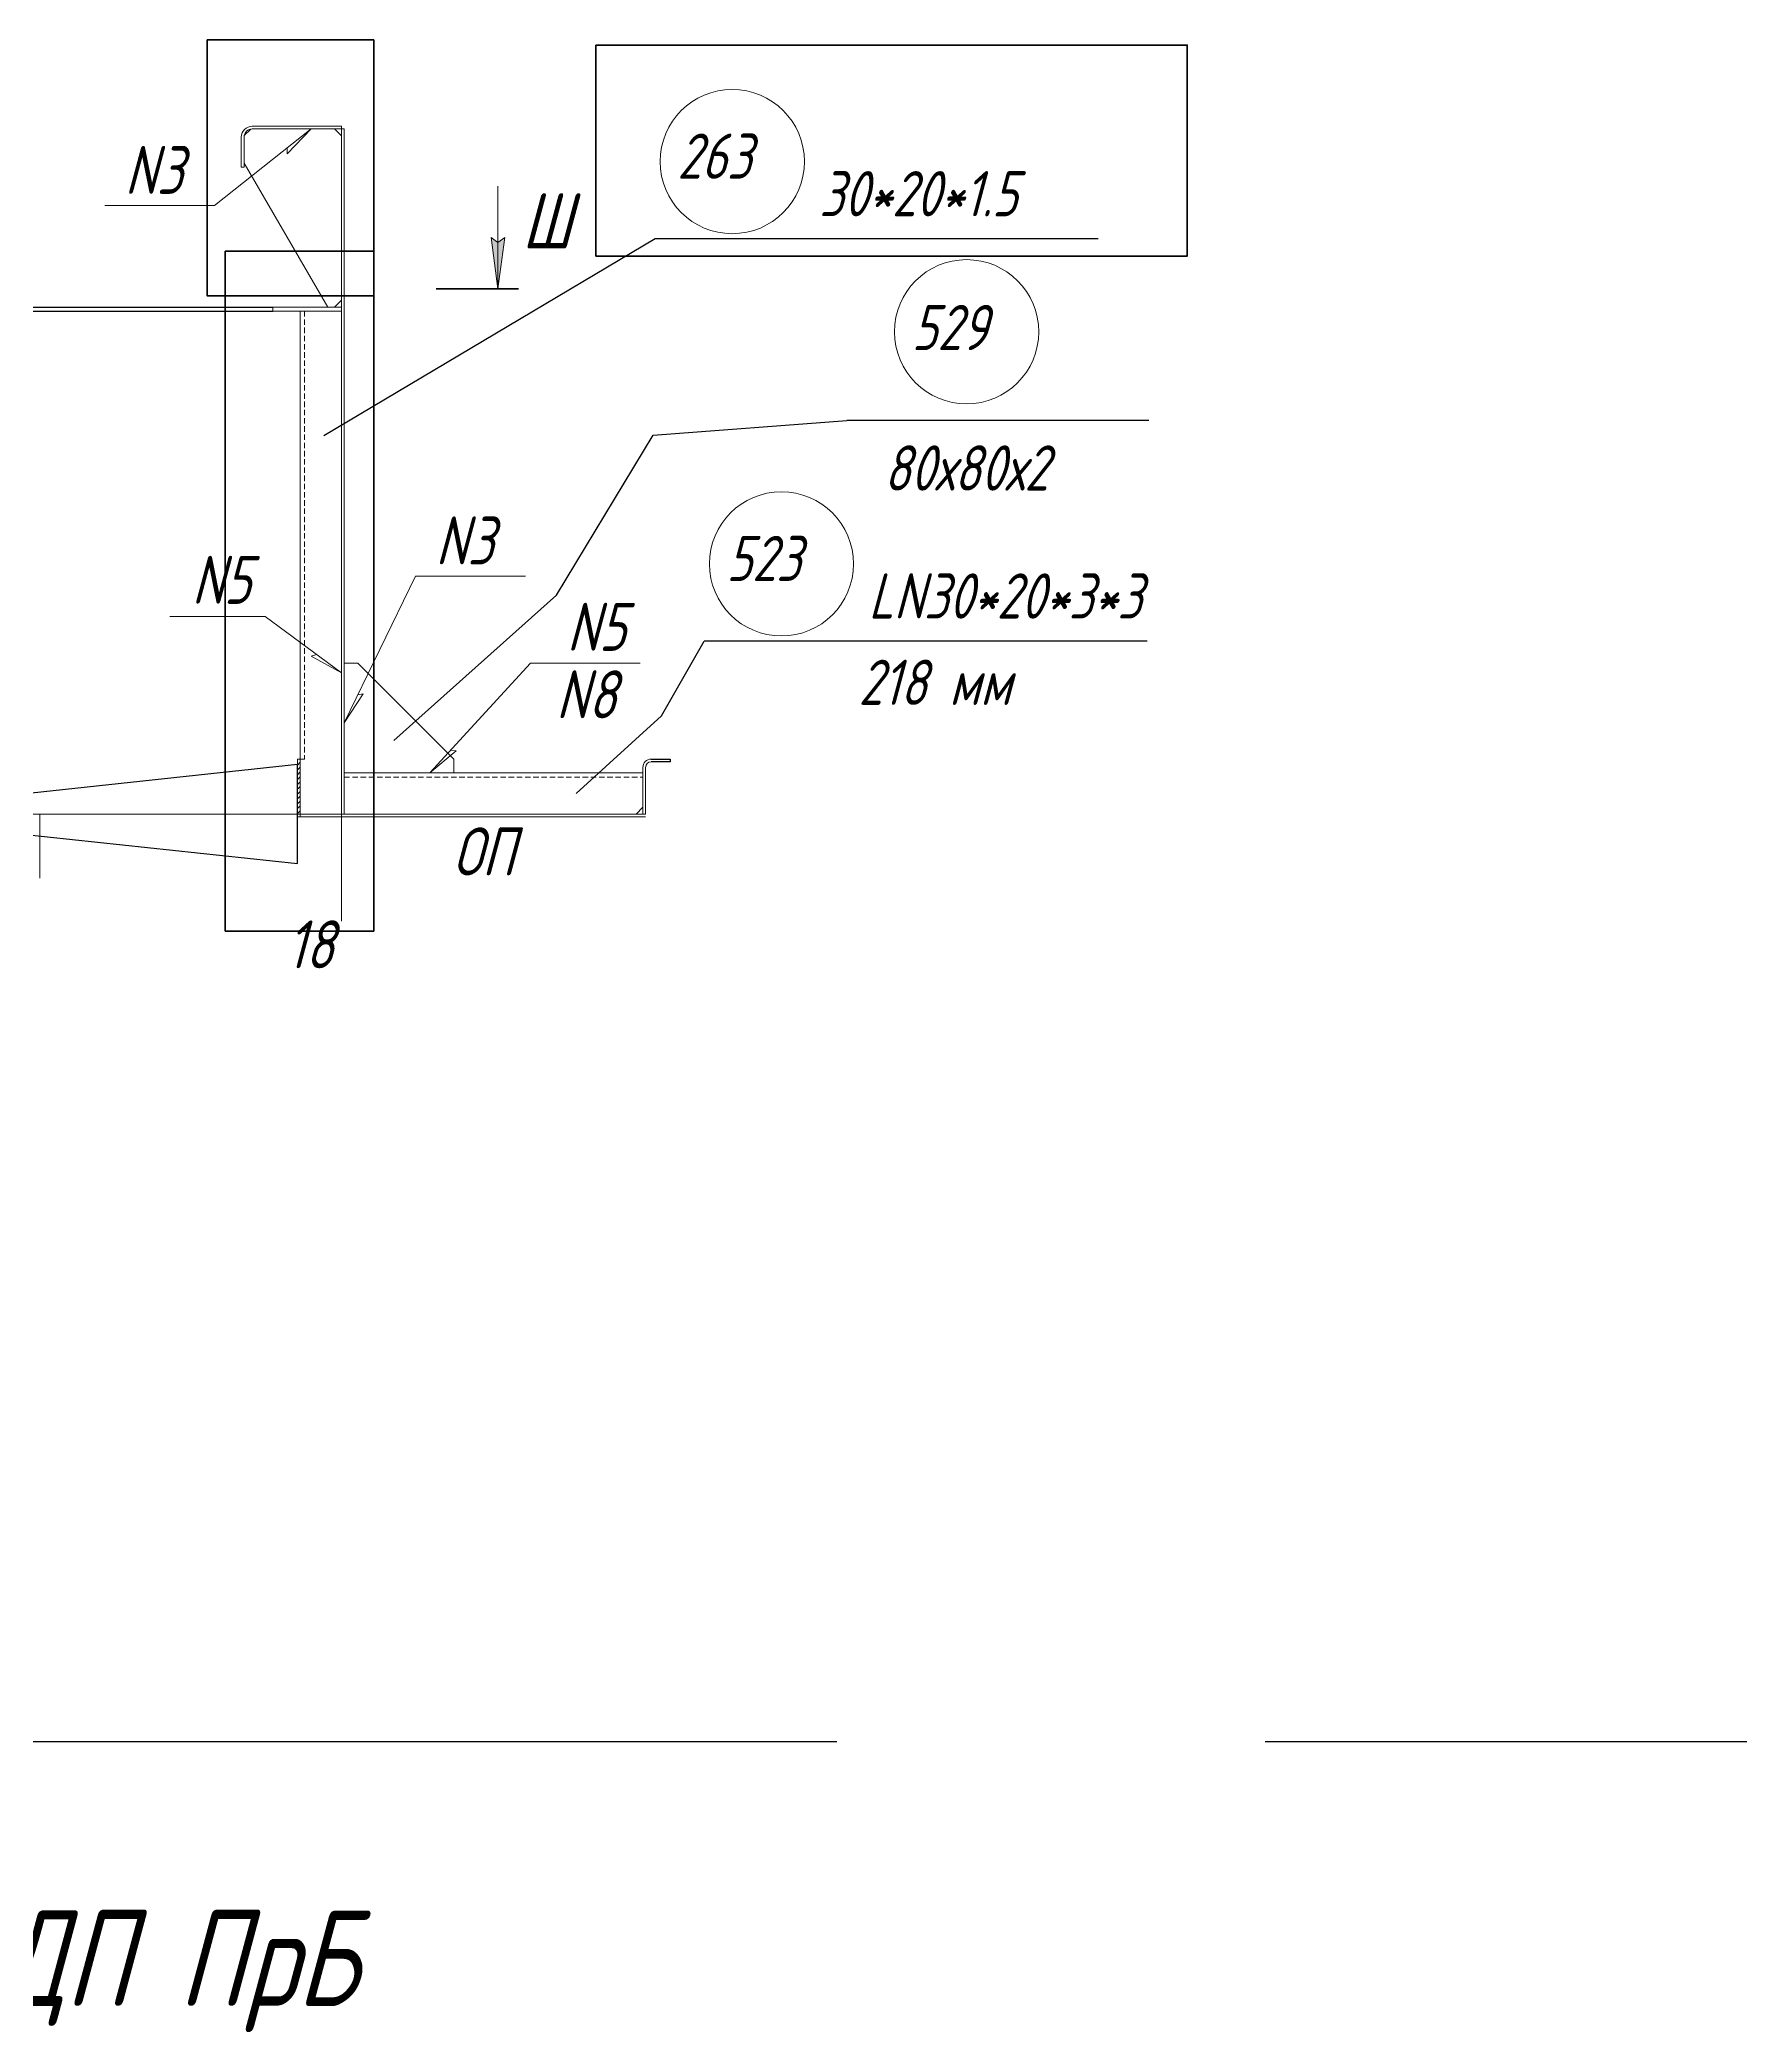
# Model space of a CAD drawing. Header units: millimetres. Extents: x 77380 to 135900, y -26587 to 17301.
# Drawn here: x 86915 to 88156, y -11327 to -9873 of the extents above; entities that cross this region are included whole.
import ezdxf

# ---------------------------------------------------------------- set-up
doc = ezdxf.new("R2010")
doc.units = ezdxf.units.MM
for name, pattern in [('K5LT32768', [0]), ('K5LT32769', [50, 37.5, -12.5]), ('K5LT32772', [0]), ('K5LT32781', [0]), ('K5LT_DASHED', [6, 4, -2]), ('K5LT_REINFORCED', [0]), ('K5LT_THIN', [0])]:
    doc.linetypes.add(name, pattern=pattern)
doc.styles.add('KTEXTSTYLE', font='GOST_AU.SHX', dxfattribs={"width": 0.96, "height": 5})

msp = doc.modelspace()

# ---------------------------------------------------------------- hatches: boundary and pattern name
msp.add_hatch(color=7).paths.add_polyline_path([(87249.764, -10055.14), (87254.701, -10017.64), (87249.764, -10021.39), (87244.828, -10017.64)])

# ---------------------------------------------------------------- linework, layer by layer
at = {"color": 7, "linetype": 'K5LT_THIN', "lineweight": 18}
for p, q in [((87042.996, -9994.384), (87113.498, -9938.39)), ((87113.498, -9938.39), (87095.968, -9956.515)), ((87095.968, -9956.515), (87095.879, -9952.383)), ((87249.764, -9980.14), (87249.764, -10055.14)), ((86962.963, -9994.384), (87042.996, -9994.384)), ((87249.764, -10055.14), (87244.828, -10017.64)), ((87244.828, -10017.64), (87249.764, -10021.39)), ((87249.764, -10021.39), (87254.701, -10017.64)), ((87254.701, -10017.64), (87249.764, -10055.14)), ((87085.496, -10068.39), (87115.496, -10068.39)), ((87189.697, -10264.766), (87137.496, -10371.711)), ((87189.697, -10264.766), (87269.73, -10264.766)), ((87079.8, -10294.111), (87010.351, -10294.111)), ((87010.351, -10294.111), (87079.8, -10294.111)), ((87079.8, -10294.111), (87135.496, -10335.345)), ((87113.444, -10323.115), (87117.412, -10321.957)), ((87135.496, -10335.345), (87113.444, -10323.115)), ((87137.496, -10328.39), (87147.496, -10328.39)), ((87137.496, -10403.39), (87137.496, -10328.39)), ((87147.496, -10328.39), (87217.496, -10398.39)), ((87273.435, -10328.39), (87199.943, -10408.39)), ((87273.435, -10328.39), (87353.467, -10328.39)), ((87137.496, -10371.711), (87151.444, -10350.705)), ((87151.444, -10350.705), (87147.389, -10351.503)), ((87199.943, -10408.39), (87219.28, -10392.206)), ((87219.28, -10392.206), (87215.165, -10391.82)), ((87137.496, -10408.39), (87355.496, -10408.39)), ((87217.496, -10408.39), (87147.496, -10408.39)), ((87217.496, -10398.39), (87217.496, -10408.39)), ((87355.496, -10438.39), (87355.496, -10404.317)), ((87355.496, -10408.39), (87355.496, -10433.39)), ((87357.494, -10438.39), (87357.494, -10404.317)), ((87103.496, -10438.39), (87357.494, -10438.39)), ((87355.496, -10433.39), (87350.496, -10438.39))]:
    msp.add_line(p, q, dxfattribs=at)
at = {"color": 7, "linetype": 'K5LT32768', "lineweight": 18}
for p, q in [((87062.496, -9966.39), (87062.496, -9944.39)), ((87062.496, -9966.39), (87062.496, -9944.39)), ((87064.496, -9944.39), (87064.496, -9963.39)), ((87064.496, -9944.39), (87064.496, -9966.39)), ((87069.393, -9938.492), (87064.598, -9943.288)), ((87070.496, -9936.39), (87135.496, -9936.39)), ((87130.496, -9938.39), (87070.496, -9938.39)), ((87135.496, -9938.39), (87070.496, -9938.39)), ((87135.496, -9943.39), (87130.496, -9938.39)), ((87135.471, -9936.39), (87135.471, -9938.39)), ((87135.471, -9938.39), (87135.471, -9943.365)), ((87135.471, -9943.365), (87135.471, -10063.415)), ((87135.496, -9936.39), (87135.496, -9938.39)), ((87135.496, -10438.39), (87135.496, -9938.39)), ((87135.496, -9938.39), (87137.496, -9938.39)), ((87135.496, -10063.39), (87135.496, -9943.39)), ((87137.496, -9938.39), (87137.496, -10438.39)), ((87062.686, -9966.39), (87062.496, -9966.39)), ((87064.496, -9966.39), (87062.496, -9966.39)), ((87064.496, -9963.39), (87125.496, -10068.39)), ((87085.496, -10068.39), (87085.496, -10071.39)), ((87085.496, -10071.39), (87085.496, -10068.39)), ((87085.496, -10068.39), (87135.496, -10068.39)), ((87085.496, -10071.39), (87135.496, -10071.39)), ((87105.496, -10071.39), (87135.496, -10071.39)), ((87105.496, -10071.39), (87105.496, -10398.39)), ((87125.496, -10068.39), (87130.496, -10068.39)), ((87130.496, -10068.39), (87135.496, -10063.39)), ((87135.471, -10063.415), (87135.471, -10068.39)), ((87135.471, -10068.39), (87135.471, -10328.39)), ((87135.496, -10068.39), (87135.496, -10071.39)), ((87135.496, -10071.39), (87135.496, -10438.39)), ((87108.496, -10398.39), (87103.496, -10398.39)), ((87103.496, -10438.39), (87103.496, -10398.39)), ((87103.496, -10398.39), (87103.496, -10438.39)), ((87105.496, -10438.39), (87105.496, -10398.39)), ((87105.496, -10398.39), (87105.496, -10438.39)), ((87105.496, -10398.39), (87105.496, -10438.39)), ((87105.496, -10440.39), (87105.496, -10438.39))]:
    msp.add_line(p, q, dxfattribs=at)
at = {"color": 1, "linetype": 'K5LT32772', "true_color": 0xff0000}
for p, q in [((87364.364, -10018.6), (87122.596, -10162.49)), ((87687.591, -10018.6), (87364.364, -10018.6)), ((87724.702, -10151.13), (87504.383, -10151.13)), ((87723.473, -10312.196), (87400.246, -10312.196))]:
    msp.add_line(p, q, dxfattribs=at)
at = {"color": 134, "linetype": 'K5LT_REINFORCED', "lineweight": 100, "true_color": 0x009696}
msp.add_line((87204.764, -10055.14), (87264.764, -10055.14), dxfattribs=at)
for p, q in [((86427.496, -10068.39), (87085.496, -10068.39)), ((86427.496, -10071.39), (87085.496, -10071.39)), ((87368.957, -10366.628), (87400.246, -10312.196)), ((87306.853, -10423.36), (87368.957, -10366.628))]:
    msp.add_line(p, q)
at = {"color": 7, "linetype": 'K5LT_DASHED', "lineweight": 18}
for p, q in [((87108.496, -10071.39), (87108.496, -10398.39)), ((87108.496, -10071.39), (87108.496, -10398.39)), ((87137.496, -10411.39), (87355.496, -10411.39))]:
    msp.add_line(p, q, dxfattribs=at)
at = {"color": 1}
for p, q in [((87292.549, -10278.718), (87363.042, -10161.998)), ((87363.042, -10161.998), (87504.383, -10151.13)), ((87173.718, -10384.663), (87292.549, -10278.718))]:
    msp.add_line(p, q, dxfattribs=at)
at = {"color": 7, "linetype": 'K5LT_THIN'}
for p, q in [((87103.496, -10402.239), (86429.496, -10474.541)), ((86429.496, -10402.239), (87103.496, -10474.541)), ((87103.496, -10474.541), (87103.496, -10402.239)), ((87103.496, -10474.541), (87103.496, -10402.239)), ((87361.495, -10398.317), (87375.423, -10398.317)), ((87375.423, -10400.317), (87361.495, -10400.317)), ((87375.423, -10398.317), (87375.423, -10400.317))]:
    msp.add_line(p, q, dxfattribs=at)
at = {"color": 7}
for p, q in [((87103.496, -10402.634), (87105.496, -10400.634)), ((87103.496, -10406.169), (87105.496, -10404.169)), ((87103.496, -10409.705), (87105.496, -10407.705)), ((87103.496, -10413.24), (87105.496, -10411.24)), ((87103.496, -10416.776), (87105.496, -10414.776)), ((87103.496, -10420.311), (87105.496, -10418.311)), ((87103.496, -10423.847), (87105.496, -10421.847)), ((87103.496, -10427.382), (87105.496, -10425.382)), ((87103.496, -10430.918), (87105.496, -10428.918)), ((87103.496, -10434.453), (87105.496, -10432.453)), ((87103.496, -10437.989), (87105.496, -10435.989))]:
    msp.add_line(p, q, dxfattribs=at)
at = {"color": 3, "linetype": 'K5LT32768', "lineweight": 18, "true_color": 0x00ff00}
for p, q in [((87135.496, -10438.39), (87135.496, -10404.317)), ((87137.494, -10438.39), (87137.494, -10404.317)), ((87199.65, -10438.39), (83310.496, -10438.39)), ((87357.395, -10440.39), (87103.496, -10440.39))]:
    msp.add_line(p, q, dxfattribs=at)
at = {"color": 1, "linetype": 'K5LT32781', "lineweight": 0, "true_color": 0xff0000}
for p, q in [((82585.496, -10438.39), (87299.715, -10438.39)), ((86915.495, -10438.39), (86915.495, -10485.265)), ((87135.495, -10438.39), (87135.495, -10516.515))]:
    msp.add_line(p, q, dxfattribs=at)
at = {"color": 6, "linetype": 'K5LT32769', "ltscale": 25}
msp.add_line((81559.429, -11115.226), (90766.474, -11115.226), dxfattribs=at)
at = {"color": 6, "lineweight": 100}
for points in [[(87037.559, -9873.381), (87159.121, -9873.381), (87159.121, -10060.167), (87037.559, -10060.167)], [(87321.183, -9877.243), (87752.738, -9877.243), (87752.738, -10031.234), (87321.183, -10031.234)], [(87050.757, -10027.588), (87159.121, -10027.588), (87159.121, -10523.781), (87050.757, -10523.781)]]:
    msp.add_lwpolyline(points, close=True, dxfattribs=at)
at = {"color": 1, "linetype": 'K5LT32772', "lineweight": 18, "true_color": 0xff0000}
for centre in [(87420.724, -9962.24), (87591.701, -10086.395), (87456.606, -10255.836)]:
    msp.add_circle(centre, 52.603, dxfattribs=at)
at = {"color": 7, "linetype": 'K5LT32768', "lineweight": 18}
for radius in [8, 6]:
    msp.add_arc((87070.496, -9944.39), radius, 90, 180, dxfattribs=at)
at = {"color": 7, "linetype": 'K5LT_THIN', "lineweight": 18}
for centre, radius, start, end in [((87361.495, -10404.317), 6, 89.998352, 180.001648), ((87361.495, -10404.318), 4.001, 89.999329, 179.989746)]:
    msp.add_arc(centre, radius, start, end, dxfattribs=at)

# ---------------------------------------------------------------- texts
at = {"color": 7, "char_height": 2.5, "attachment_point": 1, "style": 'KTEXTSTYLE'}
for s, insert in [('\\H3.5;\\W0.965;\\Q15;\\Q15;\\H33.00;{\\c255;263}', (87380.588, -9941.765)), ('{\\H14x;\\Q15;\\W0.965;N3}', (86977.341, -9950.894)), ('\\H3.5;\\W0.965;\\Q15;\\Q15;\\H33.00;{\\c255;30*20*1.5}', (87484.129, -9969.162)), ('{\\H16x;\\Q15;\\W0.965;\\C5;\\c16711680;Ш}', (87267.274, -9985.585)), ('{\\H13.2x;\\Q15;\\W0.965;\\C1;\\c255;529}', (87551.643, -10066.815)), ('{\\H13.2x;\\Q15;\\W0.965;\\C1;\\c255;80х80х2}', (87531.277, -10169.327)), ('{\\H14x;\\Q15;\\W0.965;N3}', (87204.075, -10221.276)), ('{\\H13.2x;\\Q15;\\W0.965;\\C1;\\c255;523}', (87416.47, -10235.36)), ('{\\H14x;\\Q15;\\W0.965;N5}', (87026.235, -10250.01)), ('{\\H13.2x;\\Q15;\\W0.965;\\C1;\\c255;LN30*20*3*3}', (87520.011, -10262.757)), ('{\\H14x;\\Q15;\\W0.965;N5}', (87299.902, -10284.289)), ('{\\H14x;\\Q15;\\W0.965;N8}', (87292.072, -10333.598)), ('{\\H13.2x;\\Q15;\\W0.965;\\C1;\\c255;218 мм}', (87512.805, -10325.761)), ('\\H3.5;\\W0.965;\\Q15;\\Q15;\\H35.00;ОП', (87216.713, -10448.205)), ('{\\H28x;\\Q15;\\W0.965;125 от ДП ПрБ}', (86638.407, -11238.365))]:
    msp.add_mtext(s, dxfattribs=dict(at, insert=insert))
at = {"color": 7, "insert": (87095.6, -10516.025), "char_height": 2.5, "attachment_point": 1, "rotation": 359.999999, "style": 'KTEXTSTYLE'}
msp.add_mtext('\\H3.5;\\W0.965;\\Q15;\\Q15;\\H35.00;{\\c255;18}', dxfattribs=at)

doc.saveas('drawing.dxf')
